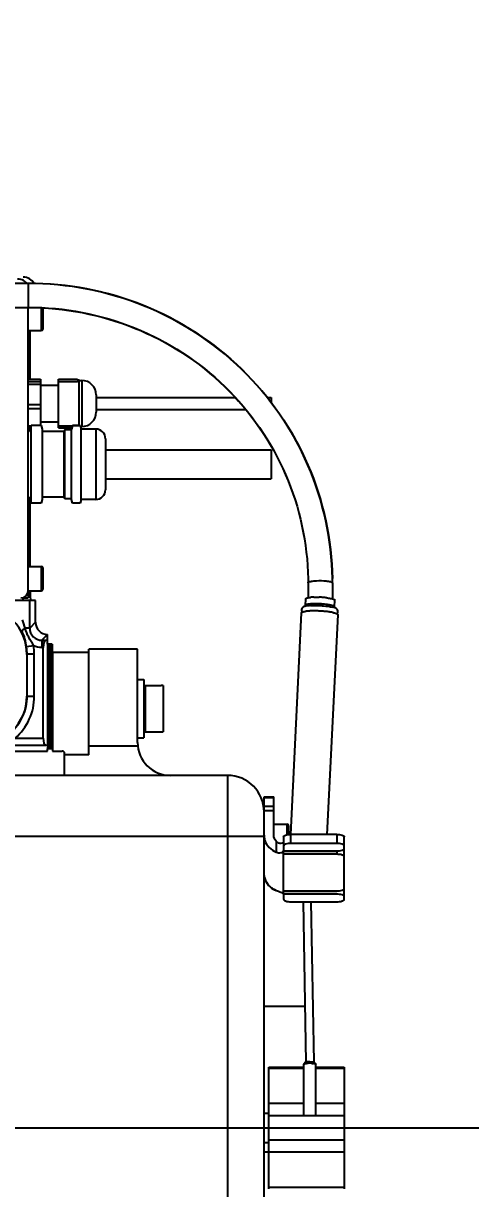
# Model space of a CAD drawing. Header units: millimetres. Extents: x 3615 to 23385, y 1892 to 17185.
# Drawn here: x 7731.7 to 7915.7, y 14689.3 to 15168.7 of the extents above; entities that cross this region are included whole.
import ezdxf
from ezdxf import colors
from ezdxf.entities.mleader import LeaderData, LeaderLine
from ezdxf.math import Vec2, Vec3

# ---------------------------------------------------------------- set-up
doc = ezdxf.new("R2010")
doc.units = ezdxf.units.MM
doc.header["$MEASUREMENT"] = 0
doc.linetypes.add('ACAD_ISO10W100', pattern=[18, 12, -3, 0, -3])
for name, color, linetype in [('Centerline', 1, 'ACAD_ISO10W100'), ('DIM_35', 7, 'Continuous'), ('Machinery', 94, 'Continuous'), ('TEXT_35', 2, 'Continuous')]:
    doc.layers.add(name, color=color, linetype=linetype)
doc.styles.add('ARIAL-N', font='ARIALN.TTF')
doc.dimstyles.new('KONE_30', dxfattribs={"dimscale": 30, "dimtxt": 3.5, "dimasz": 2.5, "dimexe": 1, "dimexo": 1, "dimgap": 1.5, "dimtad": 1, "dimdec": 0, "dimzin": 0, "dimdsep": 46, "dimtxsty": 'ARIAL-N', "dimcen": 0, "dimclrd": 256, "dimclre": 256, "dimclrt": 256, "dimadec": 1, "dimazin": 3, "dimtfac": 1, "dimtdec": 0, "dimtmove": 0, "dimatfit": 0, "dimfxl": 1, "dimtfill": 1, "dimtolj": 1, "dimtzin": 0, "dimarcsym": 0})

# ---------------------------------------------------------------- blocks, each defined once
blk = doc.blocks.new('KONE-MAC-NMX11_51013591-SIDE')
at = {"layer": 'Centerline'}
blk.add_line((-501.42, 0), (500.82, 0), dxfattribs=at)
at = {"layer": 'Machinery'}
for p, q in [((35.87, 347.18), (349.04, 347.49)), ((141, 337.28), (349.05, 337.49)), ((349, 221), (349, 337.49)), ((354.4, 337.35), (354.4, 328)), ((355, 337.33), (355, 328.6)), ((349, 328), (354.4, 328)), ((349, 328), (354.4, 328)), ((349.8, 307.99), (349.8, 328)), ((349, 307.99), (354, 307.99)), ((354, 306.86), (349, 306.86)), ((354, 307.99), (354, 288.95)), ((361.5, 307.99), (368.95, 307.99)), ((361.5, 288.01), (361.5, 307.99)), ((368.95, 306.86), (361.5, 306.86)), ((370, 307.5), (369.92, 307.58)), ((370, 307.5), (371, 307.5)), ((370, 288.95), (370, 307.5)), ((371, 307.5), (371, 288.5)), ((349, 305.93), (354, 305.93)), ((354, 305.6), (361.5, 305.6)), ((354, 297.47), (349, 297.47)), ((377, 301.5), (377, 294.5)), ((377, 300.5), (434.14, 300.5)), ((447.26, 300.5), (449, 300.5)), ((449, 300.5), (449, 298.33)), ((349, 295.93), (354, 295.93)), ((377, 295.5), (438.49, 295.5)), ((350.28, 288.61), (349, 288.61)), ((349, 288.01), (350.28, 288.01)), ((349.8, 286.92), (349.8, 288.01)), ((354.38, 288.95), (350.28, 288.95)), ((350.28, 257.05), (350.28, 288.95)), ((354, 290.4), (361.5, 290.4)), ((354.38, 288.95), (354.38, 288.88)), ((354.38, 288.95), (354.77, 287.5)), ((367.08, 288.61), (361.5, 288.61)), ((361.5, 288.01), (366.92, 288.01)), ((367.17, 288.95), (366.78, 287.5)), ((370.39, 288.95), (367.17, 288.95)), ((367.17, 288.88), (367.17, 288.95)), ((367.17, 288.88), (370.39, 288.88)), ((370.39, 288.95), (370.39, 288.88)), ((370.39, 288.95), (370.78, 287.49)), ((370.51, 288.5), (371, 288.5)), ((354.77, 287.5), (354.77, 258.5)), ((363.78, 286.5), (354.77, 286.5)), ((364.14, 287.21), (363.78, 286.86)), ((363.78, 259.14), (363.78, 286.86)), ((366.78, 287.21), (364.14, 287.21)), ((364.14, 258.79), (364.14, 287.21)), ((366.78, 258.5), (366.78, 287.5)), ((376.78, 287.49), (370.78, 287.49)), ((370.78, 258.51), (370.78, 287.49)), ((376.78, 287.49), (376.78, 258.51)), ((380.78, 283.49), (380.78, 262.51)), ((380.78, 279), (449, 279)), ((449, 279), (449, 267)), ((380.78, 267), (449, 267)), ((349.8, 231), (349.8, 259.08)), ((363.78, 259.5), (354.77, 259.5)), ((364.14, 258.79), (363.78, 259.14)), ((354.38, 257.05), (350.28, 257.05)), ((354.77, 258.5), (354.38, 257.05)), ((354.38, 257.12), (354.38, 257.05)), ((366.78, 258.79), (364.14, 258.79)), ((367.17, 257.05), (366.78, 258.5)), ((367.17, 257.05), (367.17, 257.12)), ((370.39, 257.05), (367.17, 257.05)), ((370.78, 258.51), (370.39, 257.05)), ((370.39, 257.12), (370.39, 257.05)), ((376.78, 258.51), (370.78, 258.51)), ((349, 231), (354.4, 231)), ((349, 231), (354.4, 231)), ((354.4, 231), (354.4, 221)), ((355, 230.4), (355, 221.6)), ((464.11, 225.85), (464.12, 224.28)), ((474.12, 224.29), (474.1, 225.99)), ((349, 221), (354.4, 221)), ((349, 221), (354.4, 221)), ((464.12, 224.29), (464.12, 218.12)), ((474.12, 224.29), (474.12, 224.29)), ((474.12, 224.29), (474.12, 217.64)), ((352, 217), (249.2, 217)), ((347, 217), (347, 218.17)), ((347, 218), (349, 218)), ((349, 220.5), (349, 218)), ((349.61, 205.6), (349.61, 217)), ((352, 207.99), (352, 217)), ((462.99, 214.95), (463.13, 217.68)), ((474.98, 214.36), (475.11, 217.09)), ((461.34, 211.87), (456.86, 120.76)), ((476.32, 211.13), (471.88, 120.76)), ((352, 207.99), (349.61, 205.6)), ((349.29, 205.6), (347.8, 205.6)), ((349.61, 205.6), (349.29, 205.6)), ((357, 203), (354.6, 200.61)), ((357, 200.72), (357, 203)), ((351.26, 198.34), (348.35, 197.9)), ((354.6, 200.61), (356.21, 200.61)), ((354.6, 200.61), (354.6, 197.61)), ((354.6, 197.61), (355.18, 197.61)), ((355.18, 160.39), (355.18, 197.61)), ((356.21, 200.61), (357, 200.72)), ((357, 199), (357, 200.72)), ((358.8, 199), (357, 199)), ((357, 199), (357, 156)), ((357.2, 199), (357.2, 156)), ((357.45, 199), (357.45, 156)), ((357.7, 199), (357.7, 156)), ((358, 199), (358, 156)), ((358.3, 199), (358.3, 156)), ((358.8, 199), (358.8, 156)), ((394, 197), (374, 197)), ((374, 153.5), (374, 197)), ((394, 158.5), (394, 197)), ((348.56, 194.86), (348.47, 194.77)), ((348.47, 194.77), (348.47, 177.54)), ((351.52, 194.87), (348.56, 194.87)), ((348.56, 177.52), (348.56, 194.86)), ((351.52, 177.52), (351.52, 194.87)), ((358.8, 196), (357, 196)), ((374, 195.5), (359, 195.5)), ((359, 195.5), (359, 155)), ((358.8, 182.5), (359, 182.5)), ((394, 184.5), (396.5, 184.5)), ((396.5, 184.5), (396.5, 160.5)), ((348.56, 177.52), (348.47, 177.54)), ((351.52, 177.52), (348.56, 177.52)), ((359, 178.5), (358.8, 178.5)), ((358.8, 178.5), (359, 178.5)), ((396.5, 182), (403.65, 182)), ((397.1, 182), (397.1, 163)), ((404.5, 182), (403.65, 182)), ((404.5, 182), (404.5, 163)), ((358.8, 177), (357, 177)), ((358.8, 174), (357, 174)), ((358.8, 171), (357, 171)), ((359, 166.5), (358.8, 166.5)), ((358.8, 166.5), (359, 166.5)), ((396.5, 163), (403.65, 163)), ((403.65, 163), (404.5, 163)), ((343.7, 160.39), (355.18, 160.39)), ((358.8, 159), (357, 159)), ((394, 160.5), (396.5, 160.5)), ((324.99, 155), (357, 155)), ((329.38, 157.39), (356.21, 157.39)), ((357, 157.28), (356.21, 157.39)), ((358.8, 156), (357, 156)), ((357, 155), (357, 156)), ((359, 155), (363, 155)), ((364, 145), (364, 154)), ((374, 153.5), (364, 153.5)), ((394.08, 157), (374, 157)), ((431, 145), (330, 145)), ((431, 145), (431, -145)), ((446, 136.22), (450, 136.22)), ((446, -130), (446, 136.22)), ((446, 135.94), (450, 135.94)), ((450, 120.41), (450, 136.22)), ((450, 132.21), (446, 132.21)), ((446, 130.52), (450, 130.52)), ((446, 120), (446, 126.47)), ((450, 125), (455.4, 125)), ((450, 125), (455.4, 125)), ((455.4, 125), (455.4, 120.6)), ((330, 120), (446, 120)), ((456, 124.4), (456, 120.7)), ((476, 120.76), (457, 120.76)), ((457, 117), (457, 120.76)), ((476, 120.76), (476, 117)), ((451, 117.92), (451, 113.44)), ((454, 119.73), (454, 113.92)), ((454, 115.91), (454, 113.92)), ((476, 117), (457, 117)), ((479, 94.08), (479, 119.73)), ((479, 114.95), (479, 115.91)), ((454, 113.92), (476, 113.92)), ((454, 96.13), (454, 113.92)), ((454, 113.85), (476, 113.85)), ((476, 112.55), (454, 112.55)), ((476, 113.92), (476, 112.55)), ((479, 98.53), (479, 111.46)), ((454, 97.5), (476, 97.5)), ((454, 97.44), (476, 97.44)), ((476, 96.13), (454, 96.13)), ((454, 96.13), (454, 94.08)), ((454, 96.07), (454, 94.08)), ((457, 93.06), (476, 93.06)), ((462.03, 93.06), (463.23, 26.97)), ((465.23, 93.06), (466.42, 27.16)), ((479, 94.08), (479, 95.04)), ((462.81, 50), (446, 50)), ((448, 25), (462.34, 25)), ((448, -25), (448, 25)), ((448, 24.55), (462.34, 24.55)), ((462.34, 5), (462.34, 26.23)), ((463.11, 27.01), (462.36, 26.28)), ((466.57, 27.01), (467.31, 26.28)), ((467.34, 5), (467.34, 26.23)), ((467.34, 25), (479, 25)), ((467.34, 24.55), (479, 24.55)), ((479, 25), (479, -25)), ((462.34, 10), (448, 10)), ((479, 10), (467.34, 10)), ((446, 6), (448, 6)), ((479, 5), (448, 5)), ((446, -6), (448, -6)), ((479, -5), (448, -5)), ((479, -10), (446, -10)), ((479, -24.55), (448, -24.55))]:
    blk.add_line(p, q, dxfattribs=at)
for centre, radius, start, end in [((347, 345), 5, 28.2088, 90.0201), ((344.6, 344.19), 5.04, 41.1515, 59.8808), ((354.4, 328.6), 0.6, 270, 0), ((371, 301.5), 6, 0, 90), ((371, 294.5), 6, 270, 0), ((349.95, 285.92), 1, 70.5288, 161.3292), ((376.78, 283.49), 4, 0, 90), ((349.95, 260.08), 1, 198.6708, 289.4712), ((376.78, 262.51), 4, 270, 0), ((354.4, 230.4), 0.6, 0, 90), ((346, 221), 3, 270, 0), ((354.4, 221.6), 0.6, 270, 0), ((466.81, 198.54), 19.78, 93.0027, 94.7864), ((467.12, 192.7), 25.63, 91.504, 93.0139), ((467.22, 178.66), 39.67, 85.5456, 87.8569), ((467.68, 184.29), 34.02, 83.0281, 85.5775), ((462.9, 212.94), 1.54, 130.2848, 138.8811), ((462.45, 214.93), 0.531, 315.5593, 318.9831), ((464.98, 198.13), 14.48, 95.9291, 98.2165), ((465.59, 192.31), 20.34, 94.1484, 95.9581), ((465.33, 203.8), 11.06, 97.0296, 98.8071), ((465.86, 199.46), 15.43, 94.9412, 97.0145), ((466.06, 185.86), 26.8, 92.6414, 94.1602), ((466.34, 194.02), 20.89, 93.2633, 94.9653), ((466.38, 179.12), 33.56, 91.3237, 92.6526), ((466.52, 173.27), 39.41, 90.1522, 91.3322), ((466.54, 168.05), 44.63, 89.0862, 90.1546), ((466.48, 164.07), 48.61, 88.0719, 89.0921), ((467.11, 176.69), 38.91, 87.2368, 89.3804), ((466.45, 162.94), 49.74, 87.2474, 88.0767), ((466.47, 163.39), 49.29, 87.0385, 87.2472), ((467.1, 176.18), 39.42, 85.5374, 87.2554), ((466.46, 163.32), 49.35, 85.9999, 87.0384), ((466.58, 164.92), 47.76, 84.9779, 86.0054), ((466.97, 169.3), 43.35, 83.9017, 84.9839), ((467.56, 174.78), 37.85, 82.7034, 83.9042), ((468.32, 180.72), 31.85, 81.352, 82.7123), ((469.34, 187.35), 25.14, 79.7954, 81.364), ((470.46, 193.57), 18.83, 77.9204, 79.8087), ((472.17, 205.89), 8.6, 73.642, 75.5172), ((475.52, 214.29), 0.531, 215.3861, 218.8154), ((474.87, 212.35), 1.54, 35.4887, 44.0954), ((474.91, 212.38), 1.49, 27.6392, 35.5302), ((308.79, 193.99), 40.7, 16.5718, 21.692), ((356.99, 207.99), 4.99, 179.9675, 270.0325), ((328.29, 194.95), 20.27, 359.745, 8.3631), ((328.24, 194.86), 23.28, 0.006, 8.5977), ((407.5, 158.5), 13.5, 180, 270), ((363, 154), 1, 0, 90), ((431, 130), 15, 0, 90), ((455.4, 124.4), 0.6, 0, 90), ((453.05, 120.41), 7.05, 180.0132, 186.1997), ((453.16, 120.43), 7.16, 186.208, 198.0715), ((453.09, 104.62), 7.09, 186.8903, 190.3114), ((453.92, 105.33), 8.22, 239.8692, 249.024), ((464.52, 14.96), 11.62, 93.85, 95.4463), ((464.72, 12.04), 14.54, 92.4957, 93.8648), ((464.58, 19.56), 7.66, 94.1351, 96.0933), ((464.74, 17.34), 9.88, 92.5482, 94.1583), ((464.84, 9.45), 17.14, 87.5846, 92.5129), ((464.83, 15.19), 12.03, 89.6595, 92.531), ((465.42, 17.76), 8.8, 82.7956, 84.7202)]:
    blk.add_arc(centre, radius, start, end, dxfattribs=at)
for centre, major_axis, ratio, start_param, end_param in [((350.06, 222), (0, 5), 0.052408, -4.512213, -3.276241), ((328.16, 194.16), (14.58, 14.58), 0.970288, -0.770319, 0.770319), ((356.27, 197.61), (0, 3), 0.36397, 0.05236, 1.570796), ((328.16, 177.73), (19.49, -5.79), 0.983499, -1.277317, 0.284391), ((356.27, 160.39), (0, 3), 0.36397, -4.712389, -3.193953)]:
    blk.add_ellipse(centre, major_axis=major_axis, ratio=ratio, start_param=start_param, end_param=end_param, dxfattribs=at)
for points in [[(347.13, 348.54), (346.38, 348.97), (345.5, 349.21), (344.63, 349.21)], [(369.99, 307.47), (370, 307.46), (370, 307.44), (370, 307.43)], [(463.74, 218.04), (463.87, 218.07), (463.99, 218.1), (464.12, 218.12)], [(464.12, 218.12), (464.46, 218.18), (464.81, 218.22), (465.15, 218.25)], [(466.44, 218.32), (467.2, 218.34), (467.95, 218.33), (468.7, 218.3)], [(474.12, 217.64), (474.25, 217.61), (474.37, 217.57), (474.5, 217.53)], [(461.74, 213.95), (461.41, 213.56), (461.32, 212.87), (461.56, 212.41)], [(461.7, 212.18), (461.93, 212.28), (462.17, 212.34), (462.42, 212.39)], [(462.27, 214.35), (462.14, 214.29), (462.02, 214.21), (461.91, 214.11)], [(462.83, 214.56), (462.64, 214.51), (462.45, 214.44), (462.27, 214.35)], [(462.42, 212.39), (462.58, 212.42), (462.74, 212.45), (462.91, 212.47)], [(463.64, 214.73), (463.37, 214.69), (463.09, 214.64), (462.83, 214.56)], [(474.29, 214.82), (474.04, 214.9), (473.79, 214.97), (473.54, 215.02)], [(474.4, 211.98), (474.58, 211.94), (474.76, 211.9), (474.94, 211.85)], [(475.1, 213.96), (474.94, 214.03), (474.76, 214.08), (474.59, 214.13)], [(474.94, 211.85), (475.22, 211.78), (475.5, 211.7), (475.77, 211.59)], [(475.81, 213.57), (475.6, 213.74), (475.36, 213.86), (475.1, 213.96)], [(476.04, 211.53), (476.17, 211.69), (476.28, 211.87), (476.33, 212.06)], [(476.37, 212.27), (476.41, 212.54), (476.36, 212.83), (476.23, 213.07)], [(348.35, 197.9), (348.03, 200.09), (347.55, 202.35), (346.41, 204.24)], [(354.6, 197.61), (353.46, 197.61), (352.29, 197.87), (351.26, 198.34)], [(451, 117.92), (450.39, 118.58), (450, 119.52), (450, 120.41)], [(463.36, 27.11), (463.49, 27.14), (463.63, 27.15), (463.76, 27.17)], [(464.91, 27.22), (465.19, 27.22), (465.48, 27.21), (465.76, 27.18)], [(465.56, 26.57), (465.79, 26.56), (466.01, 26.54), (466.23, 26.52)], [(466.02, 27.16), (466.16, 27.14), (466.3, 27.12), (466.43, 27.08)], [(466.53, 26.49), (466.68, 26.47), (466.84, 26.45), (467, 26.41)]]:
    blk.add_open_spline(points, degree=3, dxfattribs=at)
for points, knots in [([(349.04, 347.49), (348.99, 347.49), (349.1, 347.18), (348.99, 346.85), (349.05, 346.1), (349.03, 345.21), (349.03, 344.13), (349.03, 342.56), (349.03, 341.36), (349.04, 340.56)], [0, 0, 0, 0, 0.0217, 0.085576, 0.187721, 0.321949, 0.480201, 0.652883, 1, 1, 1, 1]), ([(349.04, 347.49), (365.14, 347.51), (397.64, 341.27), (438.96, 314.4), (466.98, 274.04), (473.87, 241.91), (474.1, 225.99)], [0, 0, 0, 0, 0.251492, 0.502101, 0.75148, 1, 1, 1, 1]), ([(474.1, 225.99), (473.87, 241.89), (466.98, 274.01), (438.97, 314.34), (397.65, 341.2), (365.15, 347.44), (349.04, 347.42)], [0, 0, 0, 0, 0.248393, 0.497721, 0.748382, 1, 1, 1, 1]), ([(349.04, 340.56), (349.04, 340.19), (349.04, 339.2), (349.04, 338.2), (349.05, 337.56)], [0, 0, 0, 0, 0.362574, 1, 1, 1, 1]), ([(349.05, 337.56), (349.05, 337.55), (349.06, 337.53), (349.04, 337.49), (349.05, 337.49)], [0, 0, 0, 0, 0.750289, 1, 1, 1, 1]), ([(349.05, 337.56), (363.87, 337.58), (393.76, 331.84), (431.78, 307.13), (457.55, 270.02), (463.89, 240.48), (464.11, 225.85)], [0, 0, 0, 0, 0.251618, 0.502279, 0.751607, 1, 1, 1, 1]), ([(349.05, 337.49), (363.87, 337.51), (393.77, 331.77), (431.79, 307.07), (457.55, 269.98), (463.89, 240.46), (464.11, 225.85)], [0, 0, 0, 0, 0.25176, 0.502481, 0.75175, 1, 1, 1, 1]), ([(368.95, 307.99), (369.16, 307.93), (369.44, 307.85), (369.76, 307.7), (369.88, 307.62), (369.93, 307.57)], [0, 0, 0, 0, 0.602701, 0.829362, 1, 1, 1, 1]), ([(370, 307.43), (370, 307.37), (369.94, 307.29), (369.83, 307.2), (369.65, 307.1), (369.35, 306.98), (369.09, 306.9), (368.95, 306.86)], [0, 0, 0, 0, 0.132184, 0.225654, 0.340746, 0.633611, 1, 1, 1, 1]), ([(369.93, 307.57), (369.94, 307.57), (369.96, 307.54), (369.98, 307.5), (369.99, 307.47)], [0, 0, 0, 0, 0.281101, 1, 1, 1, 1]), ([(464.12, 224.29), (464.12, 224.42), (464.57, 224.67), (464.92, 224.75), (465.19, 224.8)], [0, 0, 0, 0, 0.317616, 1, 1, 1, 1]), ([(465.19, 224.8), (465.28, 224.82), (465.69, 224.9), (466.11, 224.96), (466.43, 224.99)], [0, 0, 0, 0, 0.222675, 1, 1, 1, 1]), ([(466.43, 224.99), (466.83, 225.03), (468.52, 225.16), (470.23, 225.14), (471.52, 225.02)], [0, 0, 0, 0, 0.237774, 1, 1, 1, 1]), ([(471.52, 225.02), (472.15, 224.96), (473, 224.85), (473.85, 224.6), (474.12, 224.39), (474.12, 224.29)], [0, 0, 0, 0, 0.694857, 0.897349, 1, 1, 1, 1]), ([(463.13, 217.68), (463.13, 217.72), (463.26, 217.95), (463.54, 217.99), (463.74, 218.04)], [0, 0, 0, 0, 0.146038, 1, 1, 1, 1]), ([(471.81, 218.06), (472.03, 218.03), (472.81, 217.93), (473.59, 217.79), (474.12, 217.64)], [0, 0, 0, 0, 0.289932, 1, 1, 1, 1]), ([(474.5, 217.53), (474.57, 217.5), (474.79, 217.41), (475.04, 217.3), (475.1, 217.16)], [0, 0, 0, 0, 0.351063, 1, 1, 1, 1]), ([(475.1, 217.16), (475.1, 217.15), (475.11, 217.13), (475.11, 217.1), (475.11, 217.09)], [0, 0, 0, 0, 0.514323, 1, 1, 1, 1]), ([(461.34, 211.87), (461.35, 211.97), (461.51, 212.1), (461.65, 212.16), (461.7, 212.18)], [0, 0, 0, 0, 0.651363, 1, 1, 1, 1]), ([(462.85, 214.58), (462.88, 214.62), (462.95, 214.68), (462.97, 214.79), (462.96, 214.85)], [0, 0, 0, 0, 0.425924, 1, 1, 1, 1]), ([(462.96, 214.85), (462.96, 214.87), (462.95, 214.91), (462.93, 214.95), (462.92, 214.97)], [0, 0, 0, 0, 0.458873, 1, 1, 1, 1]), ([(465.54, 215.56), (464.91, 215.52), (464.09, 215.44), (463.26, 215.23), (463, 215.04), (462.99, 214.95)], [0, 0, 0, 0, 0.699566, 0.899099, 1, 1, 1, 1]), ([(465.15, 214.88), (465.44, 214.9), (466.71, 214.95), (467.97, 214.93), (468.95, 214.88)], [0, 0, 0, 0, 0.228763, 1, 1, 1, 1]), ([(467.53, 215.6), (467.02, 215.61), (466.36, 215.6), (465.69, 215.57), (465.54, 215.56)], [0, 0, 0, 0, 0.766951, 1, 1, 1, 1]), ([(468.95, 214.88), (469.47, 214.86), (471.27, 214.73), (473.07, 214.53), (474.32, 214.21)], [0, 0, 0, 0, 0.287379, 1, 1, 1, 1]), ([(473.54, 215.02), (473.31, 215.08), (472.19, 215.29), (471.06, 215.41), (470.17, 215.48)], [0, 0, 0, 0, 0.211495, 1, 1, 1, 1]), ([(474.98, 214.36), (474.98, 214.4), (474.84, 214.68), (474.52, 214.74), (474.29, 214.82)], [0, 0, 0, 0, 0.139057, 1, 1, 1, 1]), ([(474.98, 214.36), (474.98, 214.29), (474.96, 214.21), (475.06, 214.04), (475.08, 214.06)], [0, 0, 0, 0, 0.695819, 1, 1, 1, 1]), ([(475.77, 211.59), (475.82, 211.57), (475.92, 211.52), (476.01, 211.47), (476.05, 211.45)], [0, 0, 0, 0, 0.534503, 1, 1, 1, 1]), ([(475.98, 213.42), (475.95, 213.45), (475.9, 213.5), (475.84, 213.55), (475.81, 213.57)], [0, 0, 0, 0, 0.50776, 1, 1, 1, 1]), ([(476.05, 211.45), (476.09, 211.43), (476.15, 211.39), (476.21, 211.34), (476.23, 211.31)], [0, 0, 0, 0, 0.543666, 1, 1, 1, 1]), ([(476.23, 211.31), (476.25, 211.29), (476.29, 211.25), (476.31, 211.2), (476.32, 211.18)], [0, 0, 0, 0, 0.543533, 1, 1, 1, 1]), ([(476.32, 211.18), (476.32, 211.17), (476.32, 211.15), (476.32, 211.14), (476.32, 211.13)], [0, 0, 0, 0, 0.505458, 1, 1, 1, 1]), ([(476.33, 212.06), (476.34, 212.1), (476.36, 212.16), (476.37, 212.23), (476.37, 212.27)], [0, 0, 0, 0, 0.496277, 1, 1, 1, 1]), ([(347.8, 205.6), (347.47, 205.36), (346.97, 204.96), (346.49, 204.47), (346.41, 204.24)], [0, 0, 0, 0, 0.62428, 1, 1, 1, 1]), ([(351.26, 198.34), (350.62, 199.53), (349.03, 201.72), (348.12, 204.29), (347.8, 205.6)], [0, 0, 0, 0, 0.50001, 1, 1, 1, 1]), ([(349.61, 205.6), (349.61, 204.33), (350.66, 201.67), (353.32, 200.6), (354.6, 200.61)], [0, 0, 0, 0, 0.499964, 1, 1, 1, 1]), ([(341.75, 162.63), (343.86, 164.45), (347.35, 169.07), (348.57, 174.72), (348.56, 177.52)], [0, 0, 0, 0, 0.500015, 1, 1, 1, 1]), ([(343.7, 160.39), (346.12, 162.5), (350.12, 167.8), (351.52, 174.31), (351.52, 177.52)], [0, 0, 0, 0, 0.500023, 1, 1, 1, 1]), ([(454, 119.73), (454, 120.11), (455.33, 120.7), (456.29, 120.76), (457, 120.76)], [0, 0, 0, 0, 0.347208, 1, 1, 1, 1]), ([(476, 120.76), (476.71, 120.76), (477.67, 120.7), (479, 120.11), (479, 119.73)], [0, 0, 0, 0, 0.652792, 1, 1, 1, 1]), ([(446.35, 118.2), (446.7, 117.14), (447.94, 115.12), (449.92, 113.85), (451, 113.44)], [0, 0, 0, 0, 0.493249, 1, 1, 1, 1]), ([(452.98, 117.03), (452.82, 117.02), (452.07, 117.08), (451.39, 117.51), (451, 117.92)], [0, 0, 0, 0, 0.225141, 1, 1, 1, 1]), ([(454, 117.68), (454, 117.6), (453.84, 117.18), (453.33, 117.05), (452.98, 117.03)], [0, 0, 0, 0, 0.178571, 1, 1, 1, 1]), ([(457, 117), (456.29, 117), (455.33, 116.94), (454, 116.35), (454, 115.97)], [0, 0, 0, 0, 0.652792, 1, 1, 1, 1]), ([(479, 115.97), (479, 116.35), (477.67, 116.94), (476.71, 117), (476, 117)], [0, 0, 0, 0, 0.347208, 1, 1, 1, 1]), ([(451, 113.44), (451.66, 113.19), (452.65, 112.96), (454, 113.54), (454, 113.92)], [0, 0, 0, 0, 0.650178, 1, 1, 1, 1]), ([(476, 113.92), (476.71, 113.92), (477.67, 113.97), (479, 114.57), (479, 114.95)], [0, 0, 0, 0, 0.652792, 1, 1, 1, 1]), ([(479, 111.53), (479, 111.91), (477.67, 112.5), (476.71, 112.55), (476, 112.55)], [0, 0, 0, 0, 0.347208, 1, 1, 1, 1]), ([(451, 97.71), (449.58, 98.25), (447, 100.14), (446, 103.21), (446, 104.68)], [0, 0, 0, 0, 0.508209, 1, 1, 1, 1]), ([(446.11, 103.35), (446.3, 102.3), (447.19, 100.25), (448.85, 98.77), (449.79, 98.22)], [0, 0, 0, 0, 0.49395, 1, 1, 1, 1]), ([(451, 97.71), (451.65, 97.46), (452.61, 97.1), (453.81, 96.66), (453.97, 96.28)], [0, 0, 0, 0, 0.624677, 1, 1, 1, 1]), ([(453.97, 96.28), (453.98, 96.25), (453.99, 96.21), (454, 96.16), (454, 96.13)], [0, 0, 0, 0, 0.509627, 1, 1, 1, 1]), ([(476, 97.5), (476.71, 97.5), (477.67, 97.56), (479, 98.15), (479, 98.53)], [0, 0, 0, 0, 0.652792, 1, 1, 1, 1]), ([(479, 95.11), (479, 95.49), (477.67, 96.08), (476.71, 96.13), (476, 96.13)], [0, 0, 0, 0, 0.347208, 1, 1, 1, 1]), ([(454, 94.08), (454, 93.7), (455.33, 93.11), (456.29, 93.06), (457, 93.06)], [0, 0, 0, 0, 0.347208, 1, 1, 1, 1]), ([(476, 93.06), (476.71, 93.06), (477.67, 93.11), (479, 93.7), (479, 94.08)], [0, 0, 0, 0, 0.652792, 1, 1, 1, 1]), ([(462.34, 26.23), (462.34, 26.24), (462.34, 26.26), (462.36, 26.28), (462.36, 26.28)], [0, 0, 0, 0, 0.451159, 1, 1, 1, 1]), ([(462.36, 26.28), (462.45, 26.37), (462.84, 26.44), (463.18, 26.5), (463.42, 26.52)], [0, 0, 0, 0, 0.343663, 1, 1, 1, 1]), ([(463.11, 27.01), (463.12, 27.02), (463.16, 27.05), (463.2, 27.06), (463.22, 27.07)], [0, 0, 0, 0, 0.418064, 1, 1, 1, 1]), ([(463.22, 27.07), (463.24, 27.08), (463.29, 27.09), (463.34, 27.1), (463.36, 27.11)], [0, 0, 0, 0, 0.462688, 1, 1, 1, 1]), ([(465.76, 27.18), (465.81, 27.18), (465.89, 27.17), (465.98, 27.16), (466.02, 27.16)], [0, 0, 0, 0, 0.51869, 1, 1, 1, 1]), ([(466.43, 27.08), (466.45, 27.07), (466.49, 27.06), (466.52, 27.04), (466.54, 27.04)], [0, 0, 0, 0, 0.558585, 1, 1, 1, 1]), ([(466.54, 27.04), (466.54, 27.03), (466.56, 27.02), (466.57, 27.02), (466.57, 27.01)], [0, 0, 0, 0, 0.541903, 1, 1, 1, 1]), ([(467, 26.41), (467.05, 26.4), (467.15, 26.37), (467.24, 26.33), (467.27, 26.31)], [0, 0, 0, 0, 0.582685, 1, 1, 1, 1]), ([(467.27, 26.31), (467.28, 26.31), (467.29, 26.3), (467.31, 26.29), (467.31, 26.28)], [0, 0, 0, 0, 0.537448, 1, 1, 1, 1]), ([(467.31, 26.28), (467.32, 26.28), (467.32, 26.27), (467.33, 26.27), (467.33, 26.26)], [0, 0, 0, 0, 0.525721, 1, 1, 1, 1]), ([(467.33, 26.26), (467.33, 26.26), (467.34, 26.25), (467.34, 26.24), (467.34, 26.23)], [0, 0, 0, 0, 0.518796, 1, 1, 1, 1])]:
    blk.add_open_spline(points, degree=3, knots=knots, dxfattribs=at)
blk = doc.blocks.new('M004650412_PL1_Shaft_TopSectionView')
blk.add_blockref('KONE-MAC-NMX11_51013591-SIDE', (0, 5340))
blk = doc.blocks.new('*D75')
at = {"layer": 'Defpoints', "color": 0, "transparency": 16777216}
for p in [(7384.66, 14714.28), (7882.16, 14414.28), (7882.16, 14314.28)]:
    blk.add_point(p, dxfattribs=at)
at = {"layer": 'DIM_35', "lineweight": -2, "transparency": 16777216}
for p, q in [((7384.66, 14684.28), (7384.66, 14384.28)), ((7882.16, 14344.28), (7882.16, 14444.28)), ((7459.66, 14414.28), (7807.16, 14414.28))]:
    blk.add_line(p, q, dxfattribs=at)
at = {"layer": 'DIM_35', "transparency": 16777216}
for points in [[(7459.66, 14426.78), (7459.66, 14401.78), (7384.66, 14414.28)], [(7807.16, 14426.78), (7807.16, 14401.78), (7882.16, 14414.28)]]:
    blk.add_solid(points, dxfattribs=at)
at = {"layer": 'DIM_35', "transparency": 16777216, "insert": (7633.41, 14512.89), "char_height": 105, "attachment_point": 5, "style": 'ARIAL-N', "bg_fill": 3, "box_fill_scale": 1.25, "bg_fill_color": 256, "bg_fill_true_color": 13158600, "bg_fill_transparency": 0}
blk.add_mtext('\\A1;498', dxfattribs=at)
blk = doc.blocks.new('*D76')
at = {"layer": 'Defpoints', "color": 0, "transparency": 16777216}
for p in [(7384.66, 14714.28), (8844.66, 11249.28), (9915.33, 11249.28)]:
    blk.add_point(p, dxfattribs=at)
at = {"layer": 'DIM_35', "lineweight": -2, "transparency": 16777216}
for p, q in [((7414.66, 14714.28), (9945.33, 14714.28)), ((9915.33, 14639.28), (9915.33, 11324.28)), ((8874.66, 11249.28), (9945.33, 11249.28))]:
    blk.add_line(p, q, dxfattribs=at)
at = {"layer": 'DIM_35', "transparency": 16777216}
for points in [[(9902.83, 14639.28), (9927.83, 14639.28), (9915.33, 14714.28)], [(9902.83, 11324.28), (9927.83, 11324.28), (9915.33, 11249.28)]]:
    blk.add_solid(points, dxfattribs=at)
at = {"layer": 'DIM_35', "transparency": 16777216, "insert": (9816.72, 12981.78), "char_height": 105, "attachment_point": 5, "rotation": 90, "style": 'ARIAL-N', "bg_fill": 3, "box_fill_scale": 1.25, "bg_fill_color": 256, "bg_fill_true_color": 13158600, "bg_fill_transparency": 0}
blk.add_mtext('\\A1;3465', dxfattribs=at)
blk = doc.blocks.new('A$C70727ED6')
at = {"layer": 'TEXT_35'}
ml = blk.add_multileader_mtext('Standard', dxfattribs=at)
ml.set_content('Detail A - \\P4 nos. of Lifting Hooks \\P(By builder)', color=256, style='ARIAL-N')
ml.set_leader_properties()
ml.build(insert=Vec2(0, 0))
ml.multileader.update_dxf_attribs({"text_left_attachment_type": 5, "text_right_attachment_type": 5, "dogleg_length": 1, "arrow_head_size": 75, "scale": 30})
ctx = ml.context
ctx.base_point, ctx.scale, ctx.char_height, ctx.arrow_head_size, ctx.landing_gap_size, ctx.plane_origin = Vec3(899.51, 265.21), 30, 105, 75, 60, Vec3(1310.42, 227.82)
ctx.left_attachment, ctx.right_attachment = 5, 5
notes = []
notes.append((ctx, [(0, (1, 1, 0), (869.51, 265.21), (1, 0), 30, [(0, [(1242.2, -75.24)], 0, [])])]))
ctx.mtext.insert, ctx.mtext.flow_direction = Vec3(959.51, 754.66), 5
ctx.mtext.has_bg_fill, ctx.mtext.bg_color, ctx.mtext.bg_scale_factor, ctx.mtext.bg_transparency, ctx.mtext.use_window_bg_color = 1, -1023410167, 1.5, 0, 1
for ctx, leaders in notes:
    for number, flags, end, landing, length, lines in leaders:
        leader = LeaderData()
        leader.index, (leader.has_last_leader_line, leader.has_dogleg_vector, leader.attachment_direction) = number, flags
        leader.last_leader_point, leader.dogleg_vector, leader.dogleg_length = Vec3(end), Vec3(landing), length
        for number, points, colour, breaks in lines:
            line = LeaderLine()
            line.index, line.vertices, line.color, line.breaks = number, Vec3.list(points), colors.encode_raw_color(colour), breaks
            leader.lines.append(line)
        ctx.leaders.append(leader)

msp = doc.modelspace()

# ---------------------------------------------------------------- block references
msp.add_blockref('M004650412_PL1_Shaft_TopSectionView', (7384.66, 9374.28))

# ---------------------------------------------------------------- next in the draw order: dimensions: what is measured, and where the dimension line sits
at = {"layer": 'DIM_35'}
dim = msp.add_linear_dim(base=(7882.15747396, 14414.2784199), p1=(7384.65747396, 14714.2784199), p2=(7882.15747396, 14314.2784199), dimstyle='KONE_30', dxfattribs=at)
dim.commit()
dim.dimension.update_dxf_attribs({"geometry": '*D75', "text_midpoint": (7633.40747396, 14512.88858361)})

# ---------------------------------------------------------------- next in the draw order: dimensions: what is measured, and where the dimension line sits
dim = msp.add_linear_dim(base=(9915.33, 11249.28), p1=(7384.66, 14714.28), p2=(8844.66, 11249.28), angle=90, dimstyle='KONE_30', dxfattribs=at)
dim.commit()
dim.dimension.update_dxf_attribs({"geometry": '*D76', "text_midpoint": (9915.33, 12981.78), "dimtype": 160})

# ---------------------------------------------------------------- next in the draw order: block references
msp.add_blockref('A$C70727ED6', (6144.66, 16049.28))

doc.saveas('drawing.dxf')
